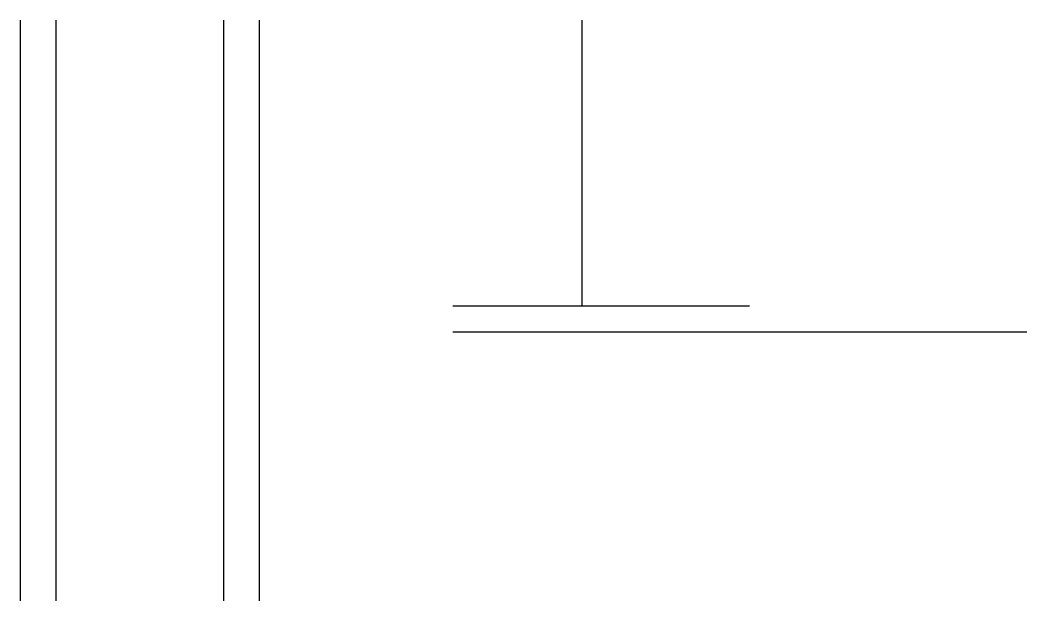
# Model space of a CAD drawing. Header units: metres. Extents: x 5048 to 5781, y 2574 to 2997.
import ezdxf

# ---------------------------------------------------------------- set-up
doc = ezdxf.new("R2010")
doc.units = ezdxf.units.M
doc.layers.add('3', color=7, linetype='Continuous')
doc.layers.add('Painéis', color=7, linetype='Continuous')

msp = doc.modelspace()

# ---------------------------------------------------------------- linework, layer by layer
at = {"layer": '3', "color": 7, "lineweight": 25}
for p, q in [((5362.72, 2788.94), (5578.72, 2788.94)), ((5362.72, 2769.94), (5780.72, 2769.94))]:
    msp.add_line(p, q, dxfattribs=at)
at = {"layer": 'Painéis', "color": 7, "lineweight": 25}
for p, q in [((5047.73, 2996.94), (5047.73, 2573.94)), ((5073.73, 2996.94), (5073.73, 2573.94)), ((5195.73, 2996.94), (5195.73, 2573.94)), ((5221.73, 2996.94), (5221.73, 2573.94)), ((5456.72, 2996.94), (5456.72, 2788.94))]:
    msp.add_line(p, q, dxfattribs=at)

doc.saveas('drawing.dxf')
